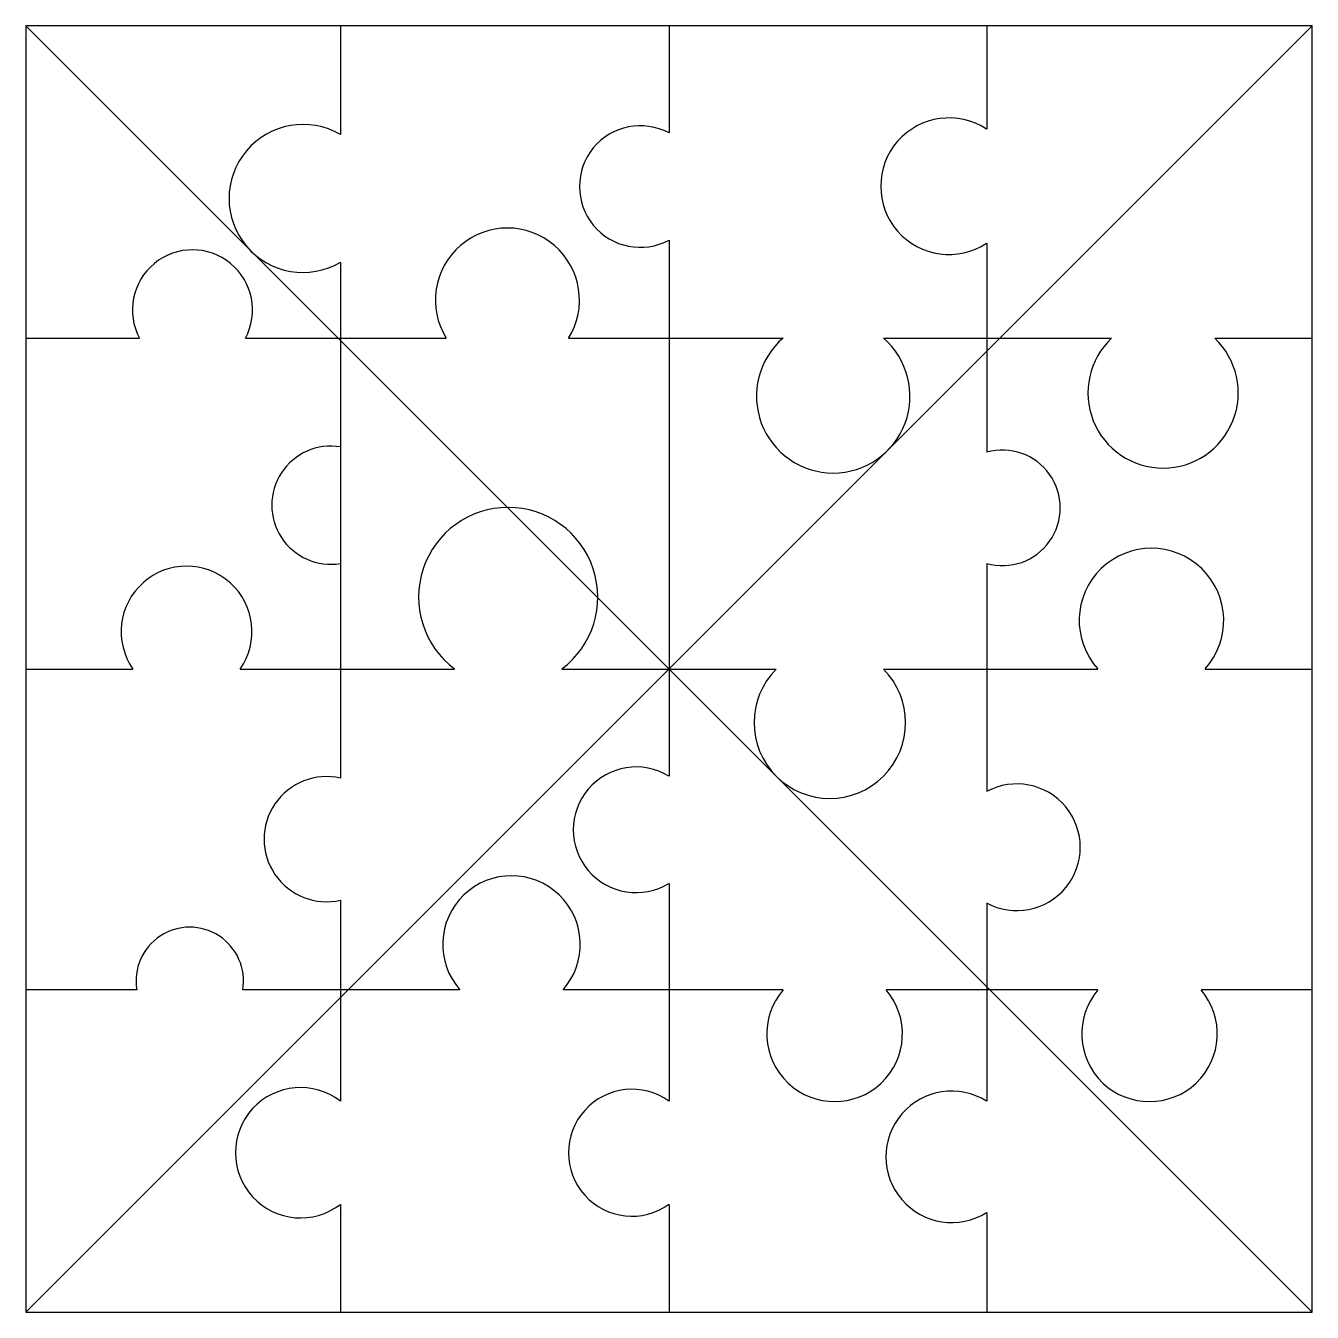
# Model space of a CAD drawing. Header units: inches. Extents: x -6 to 6, y -6 to 6.
import ezdxf

# ---------------------------------------------------------------- set-up
doc = ezdxf.new("R2010")
doc.units = ezdxf.units.IN
doc.layers.get('0').update_dxf_attribs({"linetype": 'CONTINUOUS'})

msp = doc.modelspace()

# ---------------------------------------------------------------- linework, layer by layer
for p, q in [((6, 6), (-6, 6)), ((-6, 6), (-6, -6)), ((-6, -6), (6, 6)), ((6, -6), (-6, 6)), ((-3.064, 6), (-3.064, 4.984)), ((0, 6), (0, 5)), ((2.963, 6), (2.963, 5.035)), ((6, -6), (6, 6)), ((0, 4), (0, -1)), ((2.963, 3.971), (2.963, 2.021)), ((-3.064, 3.794), (-3.064, -1.018)), ((-6, 3.085), (-4.938, 3.085)), ((-3.951, 3.085), (-2.077, 3.085)), ((-0.937, 3.085), (1.064, 3.085)), ((2, 3.085), (4.128, 3.085)), ((5.09, 3.085), (6, 3.085)), ((2.963, 0.984), (2.963, -1.144)), ((-6, 0), (-5, 0)), ((-4, 0), (-2, 0)), ((-1, 0), (1, 0)), ((2, 0), (4, 0)), ((5, 0), (6, 0)), ((0, -2), (0, -4.031)), ((-3.064, -2.157), (-3.064, -4.031)), ((2.963, -2.183), (2.963, -4.031)), ((-4.964, -2.993), (-6, -2.993)), ((-1.95, -2.993), (-3.976, -2.993)), ((1.064, -2.993), (-0.988, -2.993)), ((4.001, -2.993), (2.026, -2.993)), ((6, -2.993), (4.964, -2.993)), ((-3.064, -4.994), (-3.064, -6)), ((0, -4.994), (0, -6)), ((2.963, -5.07), (2.963, -6)), ((-6, -6), (6, -6))]:
    msp.add_line(p, q)
for centre, radius, start, end in [((-3.414, 4.389), 0.69, 59.6065, 300.3935), ((-0.268, 4.5), 0.567, 61.7748, 298.2252), ((2.612, 4.503), 0.637, 56.5833, 303.4167), ((-1.507, 3.441), 0.672, -31.9825, 211.9825), ((-4.445, 3.35), 0.56, -28.1887, 208.1887), ((1.532, 2.544), 0.716, -229.1338, 49.1338), ((4.609, 2.575), 0.701, -226.6724, 46.6724), ((-3.154, 1.528), 0.551, 80.676, 279.324), ((3.11, 1.503), 0.539, -105.8189, 105.8189), ((-1.5, 0.671), 0.836, -53.2895, 233.2895), ((4.5, 0.452), 0.674, -42.1007, 222.1007), ((-4.5, 0.349), 0.61, -34.9381, 214.9381), ((1.5, -0.5), 0.707, -225, 45), ((-0.307, -1.5), 0.586, 58.4871, 301.5129), ((-3.193, -1.587), 0.584, 77.298, 282.702), ((3.245, -1.663), 0.591, -118.5554, 118.5554), ((-1.469, -2.569), 0.641, -41.3987, 221.3987), ((-4.47, -2.909), 0.501, -9.6571, 189.6571), ((1.545, -3.403), 0.632, -220.4647, 40.4647), ((4.482, -3.403), 0.632, -220.4647, 40.4647), ((-3.436, -4.512), 0.608, 52.3344, 307.6656), ((-0.345, -4.512), 0.592, 54.356, 305.644), ((2.637, -4.55), 0.613, 57.9166, 302.0834)]:
    msp.add_arc(centre, radius, start, end)

doc.saveas('drawing.dxf')
